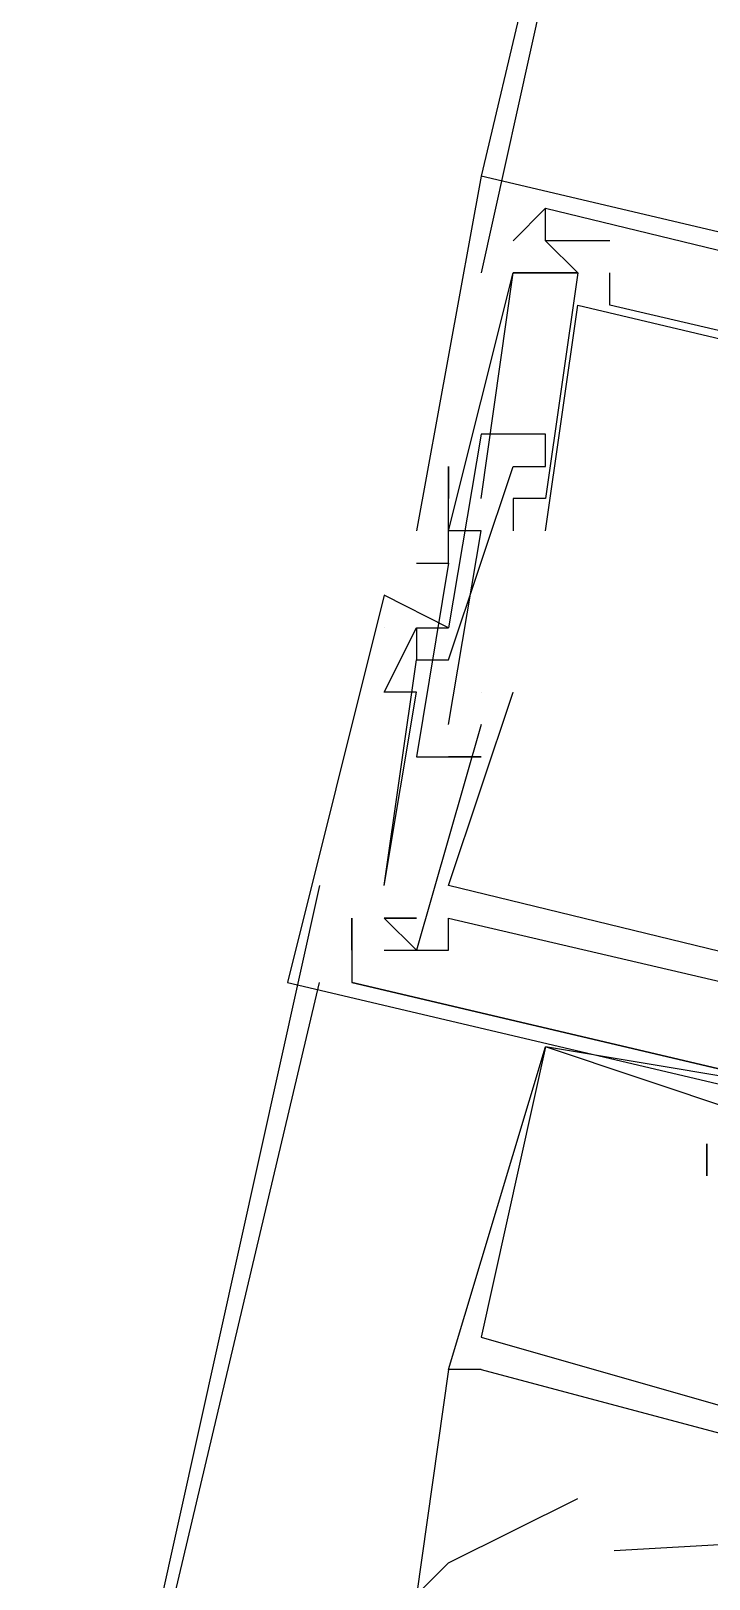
# Model space of a CAD drawing. Header units: feet. Extents: x -84 to 198, y -22 to 181.
# Drawn here: x 125.041 to 125.321, y 119.291 to 119.931 of the extents above; entities that cross this region are included whole.
import ezdxf

# ---------------------------------------------------------------- set-up
doc = ezdxf.new("R2010")
doc.units = ezdxf.units.FT
doc.layers.add('A-LINEA', color=7, linetype='CONTINUOUS')

msp = doc.modelspace()

# ---------------------------------------------------------------- linework, layer by layer
at = {"layer": 'A-LINEA'}
for p, q in [((126.9467, 127.0844), (125.2267, 119.8711)), ((125.3333, 120.3111), (125.2267, 119.8311)), ((125.2267, 119.8711), (125.2267, 119.8711)), ((125.2267, 119.8711), (125.2267, 119.8711)), ((125.2267, 119.8711), (125.2267, 119.8711)), ((125.2267, 119.8711), (125.2267, 119.8711)), ((125.2267, 119.8711), (125.2267, 119.8711)), ((125.2267, 119.8711), (125.2267, 119.8711)), ((125.24, 119.8444), (125.2533, 119.8578)), ((125.24, 119.8444), (125.2533, 119.8578)), ((125.24, 119.8444), (125.2533, 119.8578)), ((125.2533, 119.8578), (125.2533, 119.8578)), ((125.2533, 119.8578), (125.2533, 119.8578)), ((125.2533, 119.8578), (125.2533, 119.8578)), ((125.2533, 119.8578), (125.2533, 119.8578)), ((125.2533, 119.8578), (125.2533, 119.8578)), ((125.2533, 119.8578), (125.2533, 119.8578)), ((125.2533, 119.8578), (125.2533, 119.8578)), ((125.2533, 119.8578), (125.2533, 119.8578)), ((125.2533, 119.8578), (125.2533, 119.8578)), ((125.24, 119.8444), (125.24, 119.8444)), ((125.24, 119.8444), (125.24, 119.8444)), ((125.24, 119.8444), (125.24, 119.8444)), ((125.24, 119.8444), (125.24, 119.8444)), ((125.24, 119.8444), (125.24, 119.8444)), ((125.24, 119.8444), (125.24, 119.8444)), ((125.24, 119.8444), (125.24, 119.8444)), ((125.24, 119.8444), (125.24, 119.8444)), ((125.24, 119.8444), (125.24, 119.8444)), ((125.24, 119.8444), (125.24, 119.8444)), ((125.24, 119.8444), (125.24, 119.8444)), ((125.24, 119.8444), (125.24, 119.8444)), ((125.2533, 119.8444), (125.2533, 119.8444)), ((125.2533, 119.8444), (125.2533, 119.8444)), ((125.2533, 119.8444), (125.2533, 119.8444)), ((125.2533, 119.8444), (125.2533, 119.8444)), ((125.2533, 119.8444), (125.2533, 119.8444)), ((125.2533, 119.8444), (125.2533, 119.8444)), ((125.2533, 119.8444), (125.2533, 119.8444)), ((125.2533, 119.8444), (125.2533, 119.8444)), ((125.2533, 119.8444), (125.2533, 119.8444)), ((125.2533, 119.8444), (125.2533, 119.8444)), ((125.2533, 119.8444), (125.2533, 119.8444)), ((125.2533, 119.8444), (125.2533, 119.8444)), ((125.28, 119.8444), (125.28, 119.8444)), ((125.28, 119.8444), (125.28, 119.8444)), ((125.28, 119.8444), (125.28, 119.8444)), ((125.28, 119.8444), (125.28, 119.8444)), ((125.28, 119.8444), (125.28, 119.8444)), ((125.28, 119.8444), (125.28, 119.8444)), ((125.24, 119.8311), (125.24, 119.8311)), ((125.24, 119.8311), (125.24, 119.8311)), ((125.24, 119.8311), (125.24, 119.8311)), ((125.24, 119.8311), (125.24, 119.8311)), ((125.24, 119.8311), (125.24, 119.8311)), ((125.24, 119.8311), (125.24, 119.8311)), ((125.24, 119.8311), (125.2667, 119.8311)), ((125.24, 119.8311), (125.24, 119.8311)), ((125.24, 119.8311), (125.24, 119.8311)), ((125.24, 119.8311), (125.2667, 119.8311)), ((125.24, 119.8311), (125.24, 119.8311)), ((125.24, 119.8311), (125.24, 119.8311)), ((125.24, 119.8311), (125.2667, 119.8311)), ((125.24, 119.8311), (125.24, 119.8311)), ((125.24, 119.8311), (125.24, 119.8311)), ((125.2533, 119.8311), (125.2533, 119.8311)), ((125.2533, 119.8311), (125.2533, 119.8311)), ((125.2533, 119.8311), (125.2533, 119.8311)), ((125.2533, 119.8311), (125.2533, 119.8311)), ((125.2533, 119.8311), (125.2533, 119.8311)), ((125.2533, 119.8311), (125.2533, 119.8311)), ((125.2533, 119.8311), (125.2533, 119.8311)), ((125.2533, 119.8311), (125.2533, 119.8311)), ((125.2533, 119.8311), (125.2533, 119.8311)), ((125.2667, 119.8311), (125.2667, 119.8311)), ((125.2667, 119.8311), (125.2667, 119.8311)), ((125.2667, 119.8311), (125.2667, 119.8311)), ((125.2667, 119.8311), (125.2667, 119.8311)), ((125.2667, 119.8311), (125.2667, 119.8311)), ((125.2667, 119.8311), (125.2667, 119.8311)), ((125.2667, 119.8311), (125.2667, 119.8311)), ((125.2667, 119.8311), (125.2667, 119.8311)), ((125.2667, 119.8311), (125.2667, 119.8311)), ((125.2667, 119.8311), (125.2667, 119.8311)), ((125.2667, 119.8311), (125.2667, 119.8311)), ((125.2667, 119.8311), (125.2667, 119.8311)), ((125.28, 119.8311), (125.28, 119.8311)), ((125.28, 119.8311), (125.28, 119.8311)), ((125.28, 119.8311), (125.28, 119.8311)), ((125.28, 119.8311), (125.28, 119.8311)), ((125.28, 119.8311), (125.28, 119.8311)), ((125.28, 119.8311), (125.28, 119.8311)), ((125.2667, 119.8178), (125.2667, 119.8178)), ((125.2667, 119.8178), (125.2667, 119.8178)), ((125.2667, 119.8178), (125.2667, 119.8178)), ((125.2667, 119.8178), (125.2667, 119.8178)), ((125.2667, 119.8178), (125.2667, 119.8178)), ((125.2667, 119.8178), (125.2667, 119.8178)), ((125.28, 119.8178), (125.28, 119.8178)), ((125.28, 119.8178), (125.28, 119.8178)), ((125.28, 119.8178), (125.28, 119.8178)), ((125.28, 119.8178), (125.28, 119.8178)), ((125.28, 119.8178), (125.28, 119.8178)), ((125.28, 119.8178), (125.28, 119.8178)), ((125.2267, 119.7644), (125.2267, 119.7644)), ((125.2267, 119.7644), (125.2267, 119.7644)), ((125.2267, 119.7644), (125.2267, 119.7644)), ((125.2533, 119.7644), (125.2533, 119.7644)), ((125.2533, 119.7644), (125.2533, 119.7644)), ((125.2533, 119.7644), (125.2533, 119.7644)), ((125.2133, 119.7511), (125.2133, 119.7511)), ((125.2133, 119.7511), (125.2133, 119.7511)), ((125.2133, 119.7511), (125.2133, 119.7511)), ((125.24, 119.7511), (125.24, 119.7511)), ((125.24, 119.7511), (125.24, 119.7511)), ((125.24, 119.7511), (125.24, 119.7511)), ((125.2533, 119.7511), (125.2533, 119.7511)), ((125.2533, 119.7511), (125.2533, 119.7511)), ((125.2533, 119.7511), (125.2533, 119.7511)), ((125.2133, 119.7378), (125.2133, 119.7378)), ((125.2133, 119.7378), (125.2133, 119.7378)), ((125.2133, 119.7378), (125.2133, 119.7378)), ((125.2267, 119.7378), (125.2267, 119.7378)), ((125.2267, 119.7378), (125.2267, 119.7378)), ((125.2267, 119.7378), (125.2267, 119.7378)), ((125.24, 119.7378), (125.24, 119.7378)), ((125.24, 119.7378), (125.24, 119.7378)), ((125.24, 119.7378), (125.24, 119.7378)), ((125.24, 119.7378), (125.24, 119.7378)), ((125.24, 119.7378), (125.24, 119.7378)), ((125.24, 119.7378), (125.24, 119.7378)), ((125.2533, 119.7378), (125.2533, 119.7378)), ((125.2533, 119.7378), (125.2533, 119.7378)), ((125.2533, 119.7378), (125.2533, 119.7378)), ((125.2533, 119.7378), (125.2533, 119.7378)), ((125.2533, 119.7378), (125.2533, 119.7378)), ((125.2533, 119.7378), (125.2533, 119.7378)), ((125.2, 119.7244), (125.2, 119.7244)), ((125.2, 119.7244), (125.2, 119.7244)), ((125.2, 119.7244), (125.2, 119.7244)), ((125.2, 119.7244), (125.2, 119.7244)), ((125.2, 119.7244), (125.2, 119.7244)), ((125.2, 119.7244), (125.2, 119.7244)), ((125.2133, 119.7244), (125.2133, 119.7244)), ((125.2133, 119.7244), (125.2133, 119.7244)), ((125.2133, 119.7244), (125.2133, 119.7244)), ((125.2133, 119.7244), (125.2133, 119.7244)), ((125.2133, 119.7244), (125.2133, 119.7244)), ((125.2133, 119.7244), (125.2133, 119.7244)), ((125.2267, 119.7244), (125.2267, 119.7244)), ((125.2267, 119.7244), (125.2267, 119.7244)), ((125.2267, 119.7244), (125.2267, 119.7244)), ((125.24, 119.7244), (125.24, 119.7244)), ((125.24, 119.7244), (125.24, 119.7244)), ((125.24, 119.7244), (125.24, 119.7244)), ((125.24, 119.7244), (125.24, 119.7244)), ((125.24, 119.7244), (125.24, 119.7244)), ((125.24, 119.7244), (125.24, 119.7244)), ((125.2533, 119.7244), (125.2533, 119.7244)), ((125.2533, 119.7244), (125.2533, 119.7244)), ((125.2533, 119.7244), (125.2533, 119.7244)), ((125.2533, 119.7244), (125.2533, 119.7244)), ((125.2533, 119.7244), (125.2533, 119.7244)), ((125.2533, 119.7244), (125.2533, 119.7244)), ((125.2, 119.7111), (125.2, 119.7111)), ((125.2, 119.7111), (125.2, 119.7111)), ((125.2, 119.7111), (125.2, 119.7111)), ((125.2, 119.7111), (125.2, 119.7111)), ((125.2, 119.7111), (125.2, 119.7111)), ((125.2, 119.7111), (125.2, 119.7111)), ((125.2133, 119.7111), (125.2133, 119.7111)), ((125.2133, 119.7111), (125.2133, 119.7111)), ((125.2133, 119.7111), (125.2133, 119.7111)), ((125.2133, 119.7111), (125.2133, 119.7111)), ((125.2133, 119.7111), (125.2133, 119.7111)), ((125.2133, 119.7111), (125.2133, 119.7111)), ((125.1867, 119.6978), (125.1867, 119.6978)), ((125.1867, 119.6978), (125.1867, 119.6978)), ((125.1867, 119.6978), (125.1867, 119.6978)), ((125.1867, 119.6978), (125.1867, 119.6978)), ((125.1867, 119.6978), (125.1867, 119.6978)), ((125.1867, 119.6978), (125.1867, 119.6978)), ((125.1867, 119.6844), (125.1867, 119.6844)), ((125.1867, 119.6844), (125.1867, 119.6844)), ((125.1867, 119.6844), (125.1867, 119.6844)), ((125.2, 119.6844), (125.2, 119.6844)), ((125.2, 119.6844), (125.2, 119.6844)), ((125.2, 119.6844), (125.2, 119.6844)), ((125.2, 119.6844), (125.2, 119.6844)), ((125.2, 119.6844), (125.2, 119.6844)), ((125.2, 119.6844), (125.2, 119.6844)), ((125.2133, 119.6844), (125.2133, 119.6844)), ((125.2133, 119.6844), (125.2133, 119.6844)), ((125.2133, 119.6844), (125.2133, 119.6844)), ((125.2133, 119.6844), (125.2133, 119.6844)), ((125.2133, 119.6844), (125.2133, 119.6844)), ((125.2133, 119.6844), (125.2133, 119.6844)), ((125.2, 119.6711), (125.2, 119.6711)), ((125.2, 119.6711), (125.2, 119.6711)), ((125.2, 119.6711), (125.2, 119.6711)), ((125.2, 119.6711), (125.2, 119.6711)), ((125.2, 119.6711), (125.2, 119.6711)), ((125.2, 119.6711), (125.2, 119.6711)), ((125.2133, 119.6711), (125.2133, 119.6711)), ((125.2133, 119.6711), (125.2133, 119.6711)), ((125.2133, 119.6711), (125.2133, 119.6711)), ((125.1867, 119.6578), (125.1867, 119.6578)), ((125.1867, 119.6578), (125.1867, 119.6578)), ((125.1867, 119.6578), (125.1867, 119.6578)), ((125.2, 119.6578), (125.2, 119.6578)), ((125.2, 119.6578), (125.2, 119.6578)), ((125.2, 119.6578), (125.2, 119.6578)), ((125.2267, 119.6578), (125.2267, 119.6578)), ((125.2267, 119.6578), (125.2267, 119.6578)), ((125.2267, 119.6578), (125.2267, 119.6578)), ((125.2267, 119.6578), (125.2267, 119.6578)), ((125.2267, 119.6578), (125.2267, 119.6578)), ((125.2267, 119.6578), (125.2267, 119.6578)), ((125.2267, 119.6578), (125.2267, 119.6578)), ((125.2267, 119.6578), (125.2267, 119.6578)), ((125.2267, 119.6578), (125.2267, 119.6578)), ((125.2267, 119.6578), (125.2267, 119.6578)), ((125.2267, 119.6578), (125.2267, 119.6578)), ((125.2267, 119.6578), (125.2267, 119.6578)), ((125.24, 119.6578), (125.24, 119.6578)), ((125.24, 119.6578), (125.24, 119.6578)), ((125.24, 119.6578), (125.24, 119.6578)), ((125.24, 119.6578), (125.24, 119.6578)), ((125.24, 119.6578), (125.24, 119.6578)), ((125.24, 119.6578), (125.24, 119.6578)), ((125.2133, 119.6444), (125.2133, 119.6444)), ((125.2133, 119.6444), (125.2133, 119.6444)), ((125.2133, 119.6444), (125.2133, 119.6444)), ((125.2267, 119.6444), (125.2267, 119.6444)), ((125.2267, 119.6444), (125.2267, 119.6444)), ((125.2267, 119.6444), (125.2267, 119.6444)), ((125.2267, 119.6444), (125.2267, 119.6444)), ((125.2267, 119.6444), (125.2267, 119.6444)), ((125.2267, 119.6444), (125.2267, 119.6444)), ((125.2, 119.6311), (125.2, 119.6311)), ((125.2, 119.6311), (125.2, 119.6311)), ((125.2, 119.6311), (125.2, 119.6311)), ((125.2133, 119.6311), (125.2133, 119.6311)), ((125.2133, 119.6311), (125.2133, 119.6311)), ((125.2133, 119.6311), (125.2133, 119.6311)), ((125.2133, 119.6311), (125.2133, 119.6311)), ((125.2133, 119.6311), (125.2133, 119.6311)), ((125.2133, 119.6311), (125.2133, 119.6311)), ((125.2267, 119.6311), (125.2267, 119.6311)), ((125.2267, 119.6311), (125.2267, 119.6311)), ((125.2267, 119.6311), (125.2267, 119.6311)), ((125.16, 119.5778), (125.0533, 119.0978)), ((125.1867, 119.5778), (125.1867, 119.5778)), ((125.1867, 119.5778), (125.1867, 119.5778)), ((125.1867, 119.5778), (125.1867, 119.5778)), ((125.1867, 119.5778), (125.1867, 119.5778)), ((125.1867, 119.5778), (125.1867, 119.5778)), ((125.1867, 119.5778), (125.1867, 119.5778)), ((125.2133, 119.5778), (125.2133, 119.5778)), ((125.2133, 119.5778), (125.2133, 119.5778)), ((125.2133, 119.5778), (125.2133, 119.5778)), ((125.2133, 119.5778), (125.2133, 119.5778)), ((125.2133, 119.5778), (125.2133, 119.5778)), ((125.2133, 119.5778), (125.2133, 119.5778)), ((125.1733, 119.5511), (125.1733, 119.5644)), ((125.1733, 119.5644), (125.1733, 119.5644)), ((125.1733, 119.5644), (125.1733, 119.5511)), ((125.1733, 119.5644), (125.1733, 119.5644)), ((125.1733, 119.5511), (125.1733, 119.5644)), ((125.1733, 119.5644), (125.1733, 119.5644)), ((125.1733, 119.5644), (125.1733, 119.5511)), ((125.1733, 119.5644), (125.1733, 119.5644)), ((125.1733, 119.5511), (125.1733, 119.5644)), ((125.1733, 119.5644), (125.1733, 119.5644)), ((125.1733, 119.5644), (125.1733, 119.5511)), ((125.1733, 119.5644), (125.1733, 119.5644)), ((125.1733, 119.5644), (125.1733, 119.5511)), ((125.1733, 119.5644), (125.1733, 119.5644)), ((125.1733, 119.5644), (125.1733, 119.5644)), ((125.1733, 119.5644), (125.1733, 119.5511)), ((125.1733, 119.5644), (125.1733, 119.5644)), ((125.1733, 119.5644), (125.1733, 119.5644)), ((125.1733, 119.5644), (125.1733, 119.5511)), ((125.1733, 119.5644), (125.1733, 119.5644)), ((125.1733, 119.5644), (125.1733, 119.5644)), ((125.1867, 119.5644), (125.1867, 119.5644)), ((125.1867, 119.5644), (125.1867, 119.5644)), ((125.1867, 119.5644), (125.1867, 119.5644)), ((125.1867, 119.5644), (125.1867, 119.5644)), ((125.1867, 119.5644), (125.1867, 119.5644)), ((125.1867, 119.5644), (125.1867, 119.5644)), ((125.1867, 119.5644), (125.1867, 119.5644)), ((125.1867, 119.5644), (125.1867, 119.5644)), ((125.1867, 119.5644), (125.1867, 119.5644)), ((125.1867, 119.5644), (125.1867, 119.5644)), ((125.1867, 119.5644), (125.1867, 119.5644)), ((125.1867, 119.5644), (125.1867, 119.5644)), ((125.1867, 119.5644), (125.1867, 119.5644)), ((125.1867, 119.5644), (125.1867, 119.5644)), ((125.1867, 119.5644), (125.1867, 119.5644)), ((125.1867, 119.5644), (125.1867, 119.5644)), ((125.1867, 119.5644), (125.1867, 119.5644)), ((125.1867, 119.5644), (125.1867, 119.5644)), ((125.2, 119.5644), (125.2, 119.5644)), ((125.2, 119.5644), (125.2, 119.5644)), ((125.2, 119.5644), (125.2, 119.5644)), ((125.2, 119.5644), (125.2, 119.5644)), ((125.2, 119.5644), (125.2, 119.5644)), ((125.2, 119.5644), (125.2, 119.5644)), ((125.2133, 119.5644), (125.2133, 119.5644)), ((125.2133, 119.5644), (125.2133, 119.5644)), ((125.2133, 119.5644), (125.2133, 119.5644)), ((125.2133, 119.5644), (125.2133, 119.5644)), ((125.2133, 119.5644), (125.2133, 119.5644)), ((125.2133, 119.5644), (125.2133, 119.5644)), ((125.1733, 119.5511), (125.1733, 119.5511)), ((125.1733, 119.5511), (125.1733, 119.5511)), ((125.1733, 119.5511), (125.1733, 119.5511)), ((125.1733, 119.5511), (125.1733, 119.5511)), ((125.1733, 119.5511), (125.1733, 119.5511)), ((125.1733, 119.5511), (125.1733, 119.5511)), ((125.1733, 119.5511), (125.1733, 119.5511)), ((125.1733, 119.5511), (125.1733, 119.5511)), ((125.1733, 119.5511), (125.1733, 119.5511)), ((125.1867, 119.5511), (125.1867, 119.5511)), ((125.1867, 119.5511), (125.1867, 119.5511)), ((125.1867, 119.5511), (125.1867, 119.5511)), ((125.1867, 119.5511), (125.1867, 119.5511)), ((125.1867, 119.5511), (125.1867, 119.5511)), ((125.1867, 119.5511), (125.1867, 119.5511)), ((125.2, 119.5511), (125.2, 119.5511)), ((125.2, 119.5511), (125.2, 119.5511)), ((125.2, 119.5511), (125.2, 119.5511)), ((125.2, 119.5511), (125.2, 119.5511)), ((125.2, 119.5511), (125.2, 119.5511)), ((125.2, 119.5511), (125.2, 119.5511)), ((125.2133, 119.5511), (125.2133, 119.5511)), ((125.2133, 119.5511), (125.2133, 119.5511)), ((125.2133, 119.5511), (125.2133, 119.5511)), ((125.2133, 119.5511), (125.2133, 119.5511)), ((125.2133, 119.5511), (125.2133, 119.5511)), ((125.2133, 119.5511), (125.2133, 119.5511)), ((123.4533, 112.3244), (125.16, 119.5378)), ((125.1467, 119.5378), (125.1467, 119.5378)), ((125.1467, 119.5378), (125.1467, 119.5378)), ((125.1467, 119.5378), (125.1467, 119.5378)), ((125.1467, 119.5378), (125.1467, 119.5378)), ((125.1467, 119.5378), (125.1467, 119.5378)), ((125.1467, 119.5378), (125.1467, 119.5378)), ((125.1733, 119.5378), (125.1733, 119.5378)), ((125.1733, 119.5378), (125.1733, 119.5378)), ((125.1733, 119.5378), (125.1733, 119.5378)), ((125.1733, 119.5378), (125.1733, 119.5378)), ((125.1733, 119.5378), (125.1733, 119.5378)), ((125.1733, 119.5378), (125.1733, 119.5378)), ((125.2133, 119.3778), (125.2533, 119.5111)), ((125.2133, 119.3778), (125.2533, 119.5111)), ((125.2133, 119.3778), (125.2533, 119.5111)), ((125.3333, 119.4978), (125.2533, 119.5111)), ((125.2533, 119.5111), (125.2533, 119.5111)), ((125.2533, 119.5111), (125.2533, 119.5111)), ((125.3333, 119.4978), (125.2533, 119.5111)), ((125.2533, 119.5111), (125.2533, 119.5111)), ((125.2533, 119.5111), (125.2533, 119.5111)), ((125.3333, 119.4978), (125.2533, 119.5111)), ((125.2533, 119.5111), (125.2533, 119.5111)), ((125.2533, 119.5111), (125.2533, 119.5111)), ((125.32, 119.4711), (125.32, 119.4711)), ((125.32, 119.4711), (125.32, 119.4711)), ((125.32, 119.4711), (125.32, 119.4711)), ((125.32, 119.4711), (125.32, 119.4711)), ((125.32, 119.4711), (125.32, 119.4711)), ((125.32, 119.4711), (125.32, 119.4711)), ((125.32, 119.4578), (125.32, 119.4578)), ((125.32, 119.4578), (125.32, 119.4578)), ((125.32, 119.4578), (125.32, 119.4578)), ((125.2267, 119.3911), (125.2267, 119.3911)), ((125.2267, 119.3911), (125.2267, 119.3911)), ((125.2267, 119.3911), (125.2267, 119.3911)), ((125.2133, 119.3778), (125.2, 119.2844)), ((125.2267, 119.3778), (125.2133, 119.3778)), ((125.2133, 119.3778), (125.2133, 119.3778)), ((125.2267, 119.3778), (125.2133, 119.3778)), ((125.2133, 119.3778), (125.2133, 119.3778)), ((125.2267, 119.3778), (125.2133, 119.3778)), ((125.2133, 119.3778), (125.2133, 119.3778)), ((125.2267, 119.3778), (125.2267, 119.3778)), ((125.2267, 119.3778), (125.2267, 119.3778)), ((125.2267, 119.3778), (125.2267, 119.3778)), ((125.3893, 119.309), (125.2817, 119.3028))]:
    msp.add_line(p, q, dxfattribs=at)
for points in [[(125.9067, 119.7111), (125.2267, 119.8711), (125.2, 119.7244)], [(125.9067, 119.7111), (125.2267, 119.8711), (125.2, 119.7244)], [(125.9067, 119.7111), (125.2267, 119.8711), (125.2, 119.7244)], [(125.8933, 119.7111), (125.9067, 119.7111), (125.2267, 119.8711), (125.2, 119.7244)], [(125.8933, 119.7111), (125.9067, 119.7111), (125.2267, 119.8711), (125.2, 119.7244)], [(125.8933, 119.7111), (125.9067, 119.7111), (125.2267, 119.8711), (125.2, 119.7244)], [(125.28, 119.8444), (125.2533, 119.8444), (125.2533, 119.8578), (125.24, 119.8444)], [(125.24, 119.8444), (125.2533, 119.8578), (125.6933, 119.7511), (125.6933, 119.7378)], [(125.28, 119.8444), (125.2533, 119.8444), (125.2533, 119.8578), (125.24, 119.8444)], [(125.24, 119.8444), (125.2533, 119.8578), (125.6933, 119.7511), (125.6933, 119.7378)], [(125.28, 119.8444), (125.2533, 119.8444), (125.2533, 119.8578), (125.24, 119.8444)], [(125.24, 119.8444), (125.2533, 119.8578), (125.6933, 119.7511), (125.6933, 119.7378)], [(125.28, 119.8444), (125.2533, 119.8444), (125.2533, 119.8578), (125.24, 119.8444)], [(125.28, 119.8444), (125.2533, 119.8444), (125.2533, 119.8578), (125.24, 119.8444)], [(125.28, 119.8444), (125.2533, 119.8444), (125.2533, 119.8578), (125.24, 119.8444)], [(125.2533, 119.8578), (125.6933, 119.7511), (125.6933, 119.7378)], [(125.2533, 119.8578), (125.6933, 119.7511), (125.6933, 119.7378)], [(125.2533, 119.8578), (125.6933, 119.7511), (125.6933, 119.7378)], [(125.2533, 119.8444), (125.2667, 119.8311), (125.2533, 119.7378), (125.24, 119.7378), (125.24, 119.7244)], [(125.2533, 119.8444), (125.2667, 119.8311), (125.2533, 119.7378), (125.24, 119.7378), (125.24, 119.7244)], [(125.2533, 119.8444), (125.2667, 119.8311), (125.2533, 119.7378), (125.24, 119.7378), (125.24, 119.7244)], [(125.2533, 119.8444), (125.2667, 119.8311), (125.2533, 119.7378), (125.24, 119.7378), (125.24, 119.7244)], [(125.2533, 119.8444), (125.2667, 119.8311), (125.2533, 119.7378), (125.24, 119.7378), (125.24, 119.7244)], [(125.2533, 119.8444), (125.2667, 119.8311), (125.2533, 119.7378), (125.24, 119.7378), (125.24, 119.7244)], [(125.2133, 119.6444), (125.2267, 119.7244), (125.2133, 119.7244), (125.24, 119.8311), (125.2533, 119.8311), (125.2667, 119.8311), (125.24, 119.8311)], [(125.2133, 119.6444), (125.2267, 119.7244), (125.2133, 119.7244), (125.24, 119.8311), (125.2533, 119.8311), (125.2667, 119.8311), (125.24, 119.8311)], [(125.2133, 119.6444), (125.2267, 119.7244), (125.2133, 119.7244), (125.24, 119.8311), (125.2533, 119.8311), (125.2667, 119.8311), (125.24, 119.8311)], [(125.2267, 119.7378), (125.24, 119.8311), (125.2533, 119.8311), (125.2667, 119.8311)], [(125.2267, 119.7378), (125.24, 119.8311), (125.2533, 119.8311), (125.2667, 119.8311)], [(125.2267, 119.7378), (125.24, 119.8311), (125.2533, 119.8311), (125.2667, 119.8311)], [(125.6933, 119.7378), (125.68, 119.7378), (125.68, 119.7244), (125.28, 119.8178), (125.28, 119.8311)], [(125.6933, 119.7378), (125.68, 119.7378), (125.68, 119.7244), (125.28, 119.8178), (125.28, 119.8311)], [(125.6933, 119.7378), (125.68, 119.7378), (125.68, 119.7244), (125.28, 119.8178), (125.28, 119.8311)], [(125.6933, 119.7378), (125.68, 119.7378), (125.68, 119.7244), (125.28, 119.8178), (125.28, 119.8311)], [(125.6933, 119.7378), (125.68, 119.7378), (125.68, 119.7244), (125.28, 119.8178), (125.28, 119.8311)], [(125.6933, 119.7378), (125.68, 119.7378), (125.68, 119.7244), (125.28, 119.8178), (125.28, 119.8311)], [(125.2533, 119.7244), (125.2667, 119.8178), (125.7733, 119.6978), (125.7467, 119.6044), (125.7467, 119.6044), (125.76, 119.6178), (125.7733, 119.6978), (125.7867, 119.6978), (125.7867, 119.7244)], [(125.2533, 119.7244), (125.2667, 119.8178), (125.7733, 119.6978), (125.7467, 119.6044), (125.7467, 119.6044), (125.76, 119.6178), (125.7733, 119.6978), (125.7867, 119.6978), (125.7867, 119.7244)], [(125.2533, 119.7244), (125.2667, 119.8178), (125.7733, 119.6978), (125.7467, 119.6044), (125.7467, 119.6044), (125.76, 119.6178), (125.7733, 119.6978), (125.7867, 119.6978), (125.7867, 119.7244)], [(125.2533, 119.7244), (125.2667, 119.8178), (125.7733, 119.6978), (125.7467, 119.6044), (125.7467, 119.6044), (125.76, 119.6178), (125.7733, 119.6978), (125.7867, 119.6978), (125.7867, 119.7244)], [(125.2533, 119.7244), (125.2667, 119.8178), (125.7733, 119.6978), (125.7467, 119.6044), (125.7467, 119.6044), (125.76, 119.6178), (125.7733, 119.6978), (125.7867, 119.6978), (125.7867, 119.7244)], [(125.2533, 119.7244), (125.2667, 119.8178), (125.7733, 119.6978), (125.7467, 119.6044), (125.7467, 119.6044), (125.76, 119.6178), (125.7733, 119.6978), (125.7867, 119.6978), (125.7867, 119.7244)], [(125.1867, 119.5778), (125.2, 119.6711), (125.2133, 119.6711), (125.24, 119.7511), (125.2533, 119.7511), (125.2533, 119.7644), (125.2267, 119.7644), (125.2133, 119.6844), (125.1867, 119.6978)], [(125.1867, 119.5778), (125.2, 119.6711), (125.2133, 119.6711), (125.24, 119.7511), (125.2533, 119.7511), (125.2533, 119.7644), (125.2267, 119.7644), (125.2133, 119.6844), (125.1867, 119.6978)], [(125.1867, 119.5778), (125.2, 119.6711), (125.2133, 119.6711), (125.24, 119.7511), (125.2533, 119.7511), (125.2533, 119.7644), (125.2267, 119.7644), (125.2133, 119.6844), (125.1867, 119.6978)], [(125.2, 119.7111), (125.2133, 119.7111), (125.2133, 119.7244), (125.2133, 119.7511), (125.2133, 119.7378)], [(125.2, 119.7111), (125.2133, 119.7111), (125.2133, 119.7244), (125.2133, 119.7511), (125.2133, 119.7378)], [(125.2, 119.7111), (125.2133, 119.7111), (125.2133, 119.7244), (125.2133, 119.7511), (125.2133, 119.7378)], [(125.2, 119.7111), (125.2133, 119.7111), (125.2, 119.6311), (125.2133, 119.6311), (125.2267, 119.6311), (125.2133, 119.6311)], [(125.2, 119.7111), (125.2133, 119.7111), (125.2, 119.6311), (125.2133, 119.6311), (125.2267, 119.6311), (125.2133, 119.6311)], [(125.2, 119.7111), (125.2133, 119.7111), (125.2, 119.6311), (125.2133, 119.6311), (125.2267, 119.6311), (125.2133, 119.6311)], [(125.2, 119.6844), (125.2, 119.6844), (125.2133, 119.6844), (125.1867, 119.6978), (125.1467, 119.5378), (125.8267, 119.3778), (125.8267, 119.3911), (125.8267, 119.3778)], [(125.2, 119.6844), (125.2, 119.6844), (125.2133, 119.6844), (125.1867, 119.6978), (125.1467, 119.5378), (125.8267, 119.3778), (125.8267, 119.3911), (125.8267, 119.3778)], [(125.2, 119.6844), (125.2, 119.6844), (125.2133, 119.6844), (125.1867, 119.6978), (125.1467, 119.5378), (125.8267, 119.3778), (125.8267, 119.3911), (125.8267, 119.3778)], [(125.1867, 119.6978), (125.1467, 119.5378), (125.8267, 119.3778), (125.8267, 119.3911), (125.8267, 119.3911)], [(125.1867, 119.6978), (125.1467, 119.5378), (125.8267, 119.3778), (125.8267, 119.3911), (125.8267, 119.3911)], [(125.1867, 119.6978), (125.1467, 119.5378), (125.8267, 119.3778), (125.8267, 119.3911), (125.8267, 119.3911)], [(125.1867, 119.5778), (125.2, 119.6578), (125.1867, 119.6578), (125.2, 119.6844), (125.2, 119.6711)], [(125.1867, 119.5778), (125.2, 119.6578), (125.1867, 119.6578), (125.2, 119.6844), (125.2, 119.6711)], [(125.1867, 119.5778), (125.2, 119.6578), (125.1867, 119.6578), (125.2, 119.6844), (125.2, 119.6711)], [(125.72, 119.4578), (125.7333, 119.5244), (125.7467, 119.5244), (125.7333, 119.5378), (125.7333, 119.5378), (125.7067, 119.4578), (125.2133, 119.5778), (125.24, 119.6578)], [(125.72, 119.4578), (125.7333, 119.5244), (125.7467, 119.5244), (125.7333, 119.5378), (125.7333, 119.5378), (125.7067, 119.4578), (125.2133, 119.5778), (125.24, 119.6578)], [(125.72, 119.4578), (125.7333, 119.5244), (125.7467, 119.5244), (125.7333, 119.5378), (125.7333, 119.5378), (125.7067, 119.4578), (125.2133, 119.5778), (125.24, 119.6578)], [(125.72, 119.4578), (125.7333, 119.5244), (125.7467, 119.5244), (125.7333, 119.5378), (125.7333, 119.5378), (125.7067, 119.4578), (125.2133, 119.5778), (125.24, 119.6578)], [(125.72, 119.4578), (125.7333, 119.5244), (125.7467, 119.5244), (125.7333, 119.5378), (125.7333, 119.5378), (125.7067, 119.4578), (125.2133, 119.5778), (125.24, 119.6578)], [(125.72, 119.4578), (125.7333, 119.5244), (125.7467, 119.5244), (125.7333, 119.5378), (125.7333, 119.5378), (125.7067, 119.4578), (125.2133, 119.5778), (125.24, 119.6578)], [(125.2267, 119.6444), (125.2, 119.5511), (125.1867, 119.5644)], [(125.2267, 119.6444), (125.2, 119.5511), (125.1867, 119.5644)], [(125.2267, 119.6444), (125.2, 119.5511), (125.1867, 119.5644)], [(125.2267, 119.6444), (125.2, 119.5511), (125.1867, 119.5644)], [(125.2267, 119.6444), (125.2, 119.5511), (125.1867, 119.5644)], [(125.2267, 119.6444), (125.2, 119.5511), (125.1867, 119.5644)], [(125.1733, 119.5644), (125.1733, 119.5378), (125.6267, 119.4311), (125.64, 119.4578), (125.6267, 119.4711), (125.6267, 119.4578), (125.6267, 119.4444)], [(125.1733, 119.5644), (125.1733, 119.5378), (125.6267, 119.4311), (125.64, 119.4578), (125.6267, 119.4711), (125.6267, 119.4578), (125.6267, 119.4444)], [(125.1733, 119.5644), (125.1733, 119.5378), (125.6267, 119.4311), (125.64, 119.4578), (125.6267, 119.4711), (125.6267, 119.4578), (125.6267, 119.4444)], [(125.1867, 119.5644), (125.2, 119.5644), (125.1867, 119.5644)], [(125.1867, 119.5511), (125.2133, 119.5511), (125.2133, 119.5644), (125.6133, 119.4711), (125.6133, 119.4578), (125.6267, 119.4444), (125.6267, 119.4578)], [(125.1867, 119.5644), (125.2, 119.5644), (125.1867, 119.5644)], [(125.1867, 119.5511), (125.2133, 119.5511), (125.2133, 119.5644), (125.6133, 119.4711), (125.6133, 119.4578), (125.6267, 119.4444), (125.6267, 119.4578)], [(125.1867, 119.5644), (125.2, 119.5644), (125.1867, 119.5644)], [(125.1867, 119.5511), (125.2133, 119.5511), (125.2133, 119.5644), (125.6133, 119.4711), (125.6133, 119.4578), (125.6267, 119.4444), (125.6267, 119.4578)], [(125.1867, 119.5511), (125.2133, 119.5511), (125.2133, 119.5644), (125.6133, 119.4711), (125.6133, 119.4578), (125.6267, 119.4444), (125.6267, 119.4578)], [(125.1867, 119.5644), (125.2, 119.5644), (125.1867, 119.5644)], [(125.1867, 119.5511), (125.2133, 119.5511), (125.2133, 119.5644), (125.6133, 119.4711), (125.6133, 119.4578), (125.6267, 119.4444), (125.6267, 119.4578)], [(125.1867, 119.5644), (125.2, 119.5644), (125.1867, 119.5644)], [(125.1867, 119.5511), (125.2133, 119.5511), (125.2133, 119.5644), (125.6133, 119.4711), (125.6133, 119.4578), (125.6267, 119.4444), (125.6267, 119.4578)], [(125.1867, 119.5644), (125.2, 119.5644), (125.1867, 119.5644)], [(125.7467, 119.4578), (125.7333, 119.4711), (125.72, 119.4178), (125.6267, 119.4311), (125.64, 119.4578), (125.6267, 119.4711), (125.6267, 119.4578), (125.6267, 119.4311), (125.1733, 119.5378)], [(125.7467, 119.4578), (125.7333, 119.4711), (125.72, 119.4178), (125.6267, 119.4311), (125.64, 119.4578), (125.6267, 119.4711), (125.6267, 119.4578), (125.6267, 119.4311), (125.1733, 119.5378)], [(125.7467, 119.4578), (125.7333, 119.4711), (125.72, 119.4178), (125.6267, 119.4311), (125.64, 119.4578), (125.6267, 119.4711), (125.6267, 119.4578), (125.6267, 119.4311), (125.1733, 119.5378)], [(125.3333, 119.4844), (125.2533, 119.5111), (125.2267, 119.3911), (125.4133, 119.3378), (125.4267, 119.3644), (125.4267, 119.3644), (125.44, 119.4578)], [(125.3333, 119.4844), (125.2533, 119.5111), (125.2267, 119.3911), (125.4133, 119.3378), (125.4267, 119.3644), (125.4267, 119.3644), (125.44, 119.4578)], [(125.3333, 119.4844), (125.2533, 119.5111), (125.2267, 119.3911), (125.4133, 119.3378), (125.4267, 119.3644), (125.4267, 119.3644), (125.44, 119.4578)], [(125.32, 119.4578), (125.32, 119.4711), (125.32, 119.4578)], [(125.32, 119.4578), (125.32, 119.4711), (125.32, 119.4578)], [(125.32, 119.4578), (125.32, 119.4711), (125.32, 119.4578)], [(125.2267, 119.3778), (125.4267, 119.3244), (125.44, 119.3378), (125.4267, 119.3378), (125.4267, 119.3644), (125.44, 119.3644), (125.44, 119.3511), (125.44, 119.3644), (125.4267, 119.3644), (125.4533, 119.4578), (125.4933, 119.4444), (125.48, 119.4178), (125.4933, 119.4178), (125.5067, 119.4178), (125.52, 119.4044), (125.5333, 119.4044), (125.5467, 119.4044), (125.56, 119.4044), (125.5733, 119.3911), (125.5733, 119.4178)], [(125.2267, 119.3778), (125.4267, 119.3244), (125.44, 119.3378), (125.4267, 119.3378), (125.4267, 119.3644), (125.44, 119.3644), (125.44, 119.3511), (125.44, 119.3644), (125.4267, 119.3644), (125.4533, 119.4578), (125.4933, 119.4444), (125.48, 119.4178), (125.4933, 119.4178), (125.5067, 119.4178), (125.52, 119.4044), (125.5333, 119.4044), (125.5467, 119.4044), (125.56, 119.4044), (125.5733, 119.3911), (125.5733, 119.4178)], [(125.2267, 119.3778), (125.4267, 119.3244), (125.44, 119.3378), (125.4267, 119.3378), (125.4267, 119.3644), (125.44, 119.3644), (125.44, 119.3511), (125.44, 119.3644), (125.4267, 119.3644), (125.4533, 119.4578), (125.4933, 119.4444), (125.48, 119.4178), (125.4933, 119.4178), (125.5067, 119.4178), (125.52, 119.4044), (125.5333, 119.4044), (125.5467, 119.4044), (125.56, 119.4044), (125.5733, 119.3911), (125.5733, 119.4178)], [(125.16, 119.2311), (125.1733, 119.2311), (125.1733, 119.2578), (125.2133, 119.2978), (125.2667, 119.3244)]]:
    msp.add_lwpolyline(points, dxfattribs=at)

doc.saveas('drawing.dxf')
